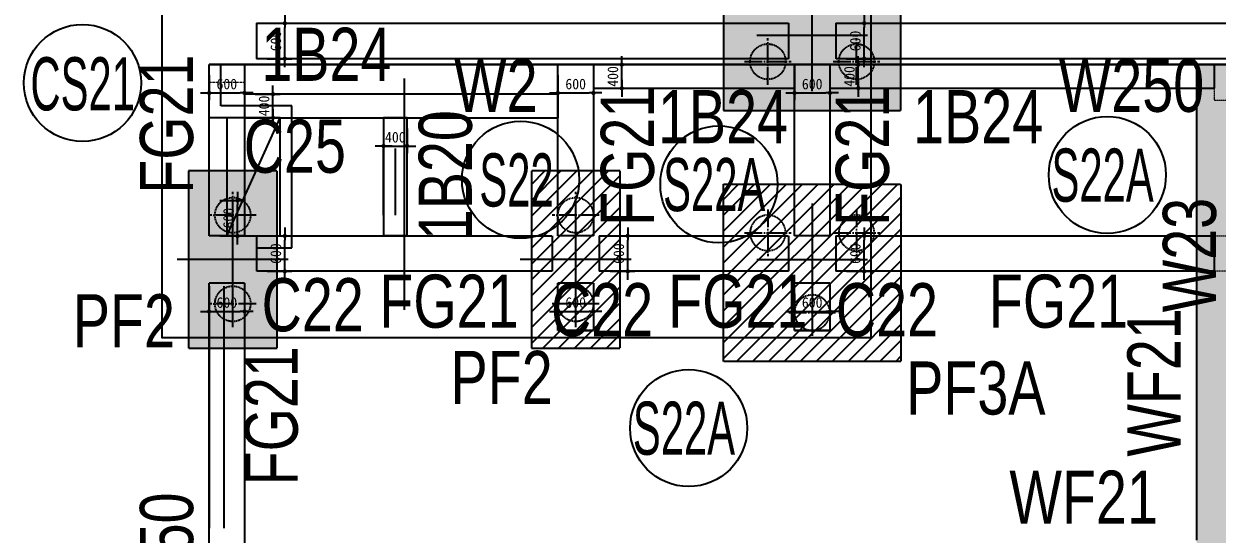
# Model space of a CAD drawing. Header units: millimetres. Extents: x -63681 to 183738, y 27655 to 152096.
# Drawn here: x 89021 to 109202, y 99155 to 107795 of the extents above; entities that cross this region are included whole.
import ezdxf
from ezdxf.enums import TextEntityAlignment as Align

# ---------------------------------------------------------------- set-up
doc = ezdxf.new("R2010")
doc.units = ezdxf.units.MM
doc.linetypes.add('ACAD_ISO04W100', pattern=[30, 24, -3, 0, -3])
doc.linetypes.add('HID', pattern=[2.3, 1.5, -0.8])
doc.layers.get('Defpoints').update_dxf_attribs({"color": 159})
for name, color, linetype in [('^DECK', 130, 'Continuous'), ('A-CEN', 1, 'Continuous'), ('A-OPEN', 1, 'Continuous'), ('BEAM-TEXT', 4, 'Continuous'), ('COLUMN-TEXT', 2, 'Continuous'), ('GIRDER-TEXT', 7, 'Continuous'), ('PILE', 4, 'HID'), ('S-FOOTING', 4, 'HID'), ('TXT-FOOTING', 4, 'HID'), ('TXT-SLAB', 6, 'Continuous'), ('WALL-TEXT', 6, 'Continuous'), ('기초패턴', 1, 'Continuous'), ('보(beam)', 4, 'HID'), ('보(girder)', 7, 'HID'), ('슬래브라인', 7, 'Continuous')]:
    doc.layers.add(name, color=color, linetype=linetype)
doc.layers.add('A-CON', color=2, linetype='Continuous', lineweight=9)
doc.layers.add('NOPLOT', color=191, linetype='Continuous', plot=False)
doc.styles.add('Gdim', font='DotumChe.ttf')
doc.styles.add('Gtx', font='Dotum.ttf')
doc.dimstyles.new('Gdim200', dxfattribs={"dimscale": 200, "dimtxt": 3, "dimasz": 1.2, "dimexe": 2, "dimexo": 3, "dimgap": 1, "dimtad": 1, "dimdsep": 46, "dimlunit": 6, "dimtxsty": 'Gdim', "dimblk1": '_CIDOT', "dimblk2": '_CIDOT', "dimsah": 1, "dimcen": 2.5, "dimdle": 2, "dimclrd": 1, "dimclre": 1, "dimclrt": 3, "dimazin": 2, "dimtfac": 1, "dimtix": 1, "dimtmove": 2, "dimatfit": 3, "dimldrblk": '_CIDOT', "dimfxl": 2, "dimtolj": 1, "dimtzin": 0, "dimarcsym": 0})

# ---------------------------------------------------------------- blocks, each defined once
blk = doc.blocks.new('_CIDOT')
at = {"color": 0, "linetype": 'ByBlock'}
blk.add_line((2, 0), (-1, 0), dxfattribs=at)
at = {"color": 0, "linetype": 'ByBlock', "const_width": 0.5}
blk.add_lwpolyline([(-0.25, 0, 1), (0.25, 0, 1)], format="xyb", close=True, dxfattribs=at)
blk = doc.blocks.new('*D210')
at = {"layer": 'Defpoints', "color": 155, "lineweight": -2, "transparency": 16777216}
for p, q in [((-1725, 700), (-1305, 700)), ((-1425, 172), (-1425, 628)), ((-1725, 100), (-1305, 100))]:
    blk.add_line(p, q, dxfattribs=at)
at = {"layer": 'Defpoints', "color": 0, "transparency": 16777216}
for p in [(-1905, 700), (-1425, 700), (-1905, 100)]:
    blk.add_point(p, dxfattribs=at)
at = {"layer": 'Defpoints', "color": 155, "lineweight": -2, "transparency": 16777216, "xscale": 71.99999999999994, "yscale": 71.99999999999994, "zscale": 71.99999999999994}
for p, rotation in [((-1425, 700), 90), ((-1425, 100), 270)]:
    blk.add_blockref('_CIDOT', p, dxfattribs=dict(at, rotation=rotation))
at = {"layer": 'Defpoints', "color": 3, "transparency": 16777216, "insert": (-1576, 400), "char_height": 180, "attachment_point": 5, "rotation": 90, "style": 'Gdim'}
blk.add_mtext('\\A1;{\\C155;600}', dxfattribs=at)
blk = doc.blocks.new('*D322')
at = {"layer": 'Defpoints', "color": 155, "lineweight": -2, "transparency": 16777216}
for p, q in [((-1725, 700), (-1305, 700)), ((-1425, 172), (-1425, 628)), ((-1725, 100), (-1305, 100))]:
    blk.add_line(p, q, dxfattribs=at)
at = {"layer": 'Defpoints', "color": 0, "transparency": 16777216}
for p in [(-1905, 700), (-1425, 700), (-1905, 100)]:
    blk.add_point(p, dxfattribs=at)
at = {"layer": 'Defpoints', "color": 155, "lineweight": -2, "transparency": 16777216, "xscale": 71.99999999999994, "yscale": 71.99999999999994, "zscale": 71.99999999999994}
for p, rotation in [((-1425, 700), 90), ((-1425, 100), 270)]:
    blk.add_blockref('_CIDOT', p, dxfattribs=dict(at, rotation=rotation))
at = {"layer": 'Defpoints', "color": 3, "transparency": 16777216, "insert": (-1576, 400), "char_height": 180, "attachment_point": 5, "rotation": 90, "style": 'Gdim'}
blk.add_mtext('\\A1;{\\C155;600}', dxfattribs=at)
blk = doc.blocks.new('*D332')
at = {"layer": 'Defpoints', "color": 155, "lineweight": -2, "transparency": 16777216}
for p, q in [((-1725, 700), (-1305, 700)), ((-1425, 172), (-1425, 628)), ((-1725, 100), (-1305, 100))]:
    blk.add_line(p, q, dxfattribs=at)
at = {"layer": 'Defpoints', "color": 0, "transparency": 16777216}
for p in [(-1905, 700), (-1425, 700), (-1905, 100)]:
    blk.add_point(p, dxfattribs=at)
at = {"layer": 'Defpoints', "color": 155, "lineweight": -2, "transparency": 16777216, "xscale": 71.99999999999994, "yscale": 71.99999999999994, "zscale": 71.99999999999994}
for p, rotation in [((-1425, 700), 90), ((-1425, 100), 270)]:
    blk.add_blockref('_CIDOT', p, dxfattribs=dict(at, rotation=rotation))
at = {"layer": 'Defpoints', "color": 3, "transparency": 16777216, "insert": (-1576, 400), "char_height": 180, "attachment_point": 5, "rotation": 90, "style": 'Gdim'}
blk.add_mtext('\\A1;{\\C155;600}', dxfattribs=at)
blk = doc.blocks.new('파일')
at = {"color": 1, "linetype": 'ACAD_ISO04W100'}
for p, q in [((16279.4, 3764.4), (16279.4, 3827.6)), ((16247.7, 3796), (16311, 3796))]:
    blk.add_line(p, q, dxfattribs=at)
at = {"layer": 'PILE'}
blk.add_circle((16279.4, 3796), 24, dxfattribs=at)
blk = doc.blocks.new('D600(2.5)PF2')
blk.add_lwpolyline([(43440, -265053), (40440, -265053), (40440, -266553), (43440, -266553)], close=True)
at = {"layer": 'NOPLOT'}
for p, q in [((41940, -266740), (41940, -264865)), ((41003, -265803), (42878, -265803))]:
    blk.add_line(p, q, dxfattribs=at)
at = {"xscale": 12.50000000000909, "yscale": 12.50000000000909, "zscale": 12.50000000000909}
for p in [(-162302, -313253), (-160802, -313253)]:
    blk.add_blockref('파일', p, dxfattribs=at)
blk = doc.blocks.new('D600(2.5)PF3')
blk.add_lwpolyline([(49397, -264096), (49397, -267096), (52397, -267096), (52397, -264096), (49397, -264096)])
at = {"layer": 'NOPLOT'}
for p, q in [((50897, -266770), (50897, -264865)), ((49960, -265821), (51835, -265821))]:
    blk.add_line(p, q, dxfattribs=at)
at = {"xscale": 12.50000000000909, "yscale": 12.50000000000909, "zscale": 12.50000000000909}
for p in [(-152595, -312371), (-153345, -313721), (-151845, -313721)]:
    blk.add_blockref('파일', p, dxfattribs=at)
blk = doc.blocks.new('D600(2.5)PF3A')
blk.add_lwpolyline([(49397, -264096), (49397, -267096), (52397, -267096), (52397, -264096), (49397, -264096)])
at = {"layer": 'NOPLOT'}
for p, q in [((50897, -266770), (50897, -264865)), ((49960, -265821), (51835, -265821))]:
    blk.add_line(p, q, dxfattribs=at)
at = {"xscale": 12.50000000000909, "yscale": 12.50000000000909, "zscale": 12.50000000000909}
for p in [(-152595, -312371), (-153345, -313721), (-151845, -313721)]:
    blk.add_blockref('파일', p, dxfattribs=at)
blk = doc.blocks.new('*D282')
at = {"layer": 'Defpoints', "color": 155, "lineweight": -2, "transparency": 16777216}
for p, q in [((92334, 104805), (92754, 104805)), ((92634, 104277), (92634, 104733)), ((92334, 104205), (92754, 104205))]:
    blk.add_line(p, q, dxfattribs=at)
at = {"layer": 'Defpoints', "color": 0, "transparency": 16777216}
for p in [(92154, 104805), (92634, 104805), (92154, 104205)]:
    blk.add_point(p, dxfattribs=at)
at = {"layer": 'Defpoints', "color": 155, "lineweight": -2, "transparency": 16777216, "xscale": 71.99999999999994, "yscale": 71.99999999999994, "zscale": 71.99999999999994}
for p, rotation in [((92634, 104805), 89.99999999999999), ((92634, 104205), 270)]:
    blk.add_blockref('_CIDOT', p, dxfattribs=dict(at, rotation=rotation))
at = {"layer": 'Defpoints', "color": 3, "transparency": 16777216, "insert": (92483, 104505), "char_height": 180, "attachment_point": 5, "rotation": 90, "style": 'Gdim'}
blk.add_mtext('\\A1;{\\C155;600}', dxfattribs=at)
blk = doc.blocks.new('*D266')
at = {"layer": 'Defpoints', "color": 155, "lineweight": -2, "transparency": 16777216}
for p, q in [((-1625, 700), (-1205, 700)), ((-1325, 172), (-1325, 628)), ((-1625, 100), (-1205, 100))]:
    blk.add_line(p, q, dxfattribs=at)
at = {"layer": 'Defpoints', "color": 0, "transparency": 16777216}
for p in [(-1805, 700), (-1325, 700), (-1805, 100)]:
    blk.add_point(p, dxfattribs=at)
at = {"layer": 'Defpoints', "color": 155, "lineweight": -2, "transparency": 16777216, "xscale": 71.99999999999994, "yscale": 71.99999999999994, "zscale": 71.99999999999994}
for p, rotation in [((-1325, 700), 90), ((-1325, 100), 270)]:
    blk.add_blockref('_CIDOT', p, dxfattribs=dict(at, rotation=rotation))
at = {"layer": 'Defpoints', "color": 3, "transparency": 16777216, "insert": (-1476, 400), "char_height": 180, "attachment_point": 5, "rotation": 90, "style": 'Gdim'}
blk.add_mtext('\\A1;{\\C155;600}', dxfattribs=at)
blk = doc.blocks.new('*D262')
at = {"layer": 'Defpoints', "color": 155, "lineweight": -2, "transparency": 16777216}
for p, q in [((-2125, 700), (-1705, 700)), ((-1825, 172), (-1825, 628)), ((-2125, 100), (-1705, 100))]:
    blk.add_line(p, q, dxfattribs=at)
at = {"layer": 'Defpoints', "color": 0, "transparency": 16777216}
for p in [(-2305, 700), (-1825, 700), (-2305, 100)]:
    blk.add_point(p, dxfattribs=at)
at = {"layer": 'Defpoints', "color": 155, "lineweight": -2, "transparency": 16777216, "xscale": 71.99999999999994, "yscale": 71.99999999999994, "zscale": 71.99999999999994}
for p, rotation in [((-1825, 700), 90), ((-1825, 100), 270)]:
    blk.add_blockref('_CIDOT', p, dxfattribs=dict(at, rotation=rotation))
at = {"layer": 'Defpoints', "color": 3, "transparency": 16777216, "insert": (-1976, 400), "char_height": 180, "attachment_point": 5, "rotation": 90, "style": 'Gdim'}
blk.add_mtext('\\A1;{\\C155;600}', dxfattribs=at)
blk = doc.blocks.new('*D222')
at = {"layer": 'Defpoints', "color": 155, "lineweight": -2, "transparency": 16777216}
for p, q in [((-2125, 700), (-1705, 700)), ((-1825, 172), (-1825, 628)), ((-2125, 100), (-1705, 100))]:
    blk.add_line(p, q, dxfattribs=at)
at = {"layer": 'Defpoints', "color": 0, "transparency": 16777216}
for p in [(-2305, 700), (-1825, 700), (-2305, 100)]:
    blk.add_point(p, dxfattribs=at)
at = {"layer": 'Defpoints', "color": 155, "lineweight": -2, "transparency": 16777216, "xscale": 71.99999999999994, "yscale": 71.99999999999994, "zscale": 71.99999999999994}
for p, rotation in [((-1825, 700), 90), ((-1825, 100), 270)]:
    blk.add_blockref('_CIDOT', p, dxfattribs=dict(at, rotation=rotation))
at = {"layer": 'Defpoints', "color": 3, "transparency": 16777216, "insert": (-1976, 400), "char_height": 180, "attachment_point": 5, "rotation": 90, "style": 'Gdim'}
blk.add_mtext('\\A1;{\\C155;600}', dxfattribs=at)
blk = doc.blocks.new('*D228')
at = {"layer": 'Defpoints', "color": 155, "lineweight": -2, "transparency": 16777216}
for p, q in [((-2125, 700), (-1705, 700)), ((-1825, 172), (-1825, 628)), ((-2125, 100), (-1705, 100))]:
    blk.add_line(p, q, dxfattribs=at)
at = {"layer": 'Defpoints', "color": 0, "transparency": 16777216}
for p in [(-2305, 700), (-1825, 700), (-2305, 100)]:
    blk.add_point(p, dxfattribs=at)
at = {"layer": 'Defpoints', "color": 155, "lineweight": -2, "transparency": 16777216, "xscale": 71.99999999999994, "yscale": 71.99999999999994, "zscale": 71.99999999999994}
for p, rotation in [((-1825, 700), 90), ((-1825, 100), 270)]:
    blk.add_blockref('_CIDOT', p, dxfattribs=dict(at, rotation=rotation))
at = {"layer": 'Defpoints', "color": 3, "transparency": 16777216, "insert": (-1976, 400), "char_height": 180, "attachment_point": 5, "rotation": 90, "style": 'Gdim'}
blk.add_mtext('\\A1;{\\C155;600}', dxfattribs=at)
blk = doc.blocks.new('*D254')
at = {"layer": 'Defpoints', "color": 155, "lineweight": -2, "transparency": 16777216}
for p, q in [((-2125, 700), (-1705, 700)), ((-1825, 172), (-1825, 628)), ((-2125, 100), (-1705, 100))]:
    blk.add_line(p, q, dxfattribs=at)
at = {"layer": 'Defpoints', "color": 0, "transparency": 16777216}
for p in [(-2305, 700), (-1825, 700), (-2305, 100)]:
    blk.add_point(p, dxfattribs=at)
at = {"layer": 'Defpoints', "color": 155, "lineweight": -2, "transparency": 16777216, "xscale": 71.99999999999994, "yscale": 71.99999999999994, "zscale": 71.99999999999994}
for p, rotation in [((-1825, 700), 90), ((-1825, 100), 270)]:
    blk.add_blockref('_CIDOT', p, dxfattribs=dict(at, rotation=rotation))
at = {"layer": 'Defpoints', "color": 3, "transparency": 16777216, "insert": (-1976, 400), "char_height": 180, "attachment_point": 5, "rotation": 90, "style": 'Gdim'}
blk.add_mtext('\\A1;{\\C155;600}', dxfattribs=at)
blk = doc.blocks.new('*D256')
at = {"layer": 'Defpoints', "color": 155, "lineweight": -2, "transparency": 16777216}
for p, q in [((-588, 572), (-588, 644)), ((-888, 500), (-468, 500)), ((-588, 100), (-588, 500)), ((-888, 100), (-468, 100)), ((-588, 28), (-588, -44))]:
    blk.add_line(p, q, dxfattribs=at)
at = {"layer": 'Defpoints', "color": 0, "transparency": 16777216}
for p in [(-1068, 500), (-588, 500), (-1068, 100)]:
    blk.add_point(p, dxfattribs=at)
at = {"layer": 'Defpoints', "color": 155, "lineweight": -2, "transparency": 16777216, "xscale": 71.99999999999994, "yscale": 71.99999999999994, "zscale": 71.99999999999994}
for p, rotation in [((-588, 500), 270), ((-588, 100), 90)]:
    blk.add_blockref('_CIDOT', p, dxfattribs=dict(at, rotation=rotation))
at = {"layer": 'Defpoints', "color": 3, "transparency": 16777216, "insert": (-738, 300), "char_height": 180, "attachment_point": 5, "rotation": 90, "style": 'Gdim'}
blk.add_mtext('\\A1;{\\C155;400}', dxfattribs=at)
blk = doc.blocks.new('*D258')
at = {"layer": 'Defpoints', "color": 155, "lineweight": -2, "transparency": 16777216}
for p, q in [((-588, 572), (-588, 644)), ((-888, 500), (-468, 500)), ((-588, 100), (-588, 500)), ((-888, 100), (-468, 100)), ((-588, 28), (-588, -44))]:
    blk.add_line(p, q, dxfattribs=at)
at = {"layer": 'Defpoints', "color": 0, "transparency": 16777216}
for p in [(-1068, 500), (-588, 500), (-1068, 100)]:
    blk.add_point(p, dxfattribs=at)
at = {"layer": 'Defpoints', "color": 155, "lineweight": -2, "transparency": 16777216, "xscale": 71.99999999999994, "yscale": 71.99999999999994, "zscale": 71.99999999999994}
for p, rotation in [((-588, 500), 270), ((-588, 100), 90)]:
    blk.add_blockref('_CIDOT', p, dxfattribs=dict(at, rotation=rotation))
at = {"layer": 'Defpoints', "color": 3, "transparency": 16777216, "insert": (-738, 300), "char_height": 180, "attachment_point": 5, "rotation": 90, "style": 'Gdim'}
blk.add_mtext('\\A1;{\\C155;400}', dxfattribs=at)
blk = doc.blocks.new('*D250')
at = {"layer": 'Defpoints', "color": 155, "lineweight": -2, "transparency": 16777216}
for p, q in [((-588, 572), (-588, 644)), ((-888, 500), (-468, 500)), ((-588, 100), (-588, 500)), ((-888, 100), (-468, 100)), ((-588, 28), (-588, -44))]:
    blk.add_line(p, q, dxfattribs=at)
at = {"layer": 'Defpoints', "color": 0, "transparency": 16777216}
for p in [(-1068, 500), (-588, 500), (-1068, 100)]:
    blk.add_point(p, dxfattribs=at)
at = {"layer": 'Defpoints', "color": 155, "lineweight": -2, "transparency": 16777216, "xscale": 71.99999999999994, "yscale": 71.99999999999994, "zscale": 71.99999999999994}
for p, rotation in [((-588, 500), 270), ((-588, 100), 90)]:
    blk.add_blockref('_CIDOT', p, dxfattribs=dict(at, rotation=rotation))
at = {"layer": 'Defpoints', "color": 3, "transparency": 16777216, "insert": (-738, 300), "char_height": 180, "attachment_point": 5, "rotation": 90, "style": 'Gdim'}
blk.add_mtext('\\A1;{\\C155;400}', dxfattribs=at)
blk = doc.blocks.new('*D252')
at = {"layer": 'Defpoints', "color": 155, "lineweight": -2, "transparency": 16777216}
for p, q in [((-588, 572), (-588, 644)), ((-888, 500), (-468, 500)), ((-588, 100), (-588, 500)), ((-888, 100), (-468, 100)), ((-588, 28), (-588, -44))]:
    blk.add_line(p, q, dxfattribs=at)
at = {"layer": 'Defpoints', "color": 0, "transparency": 16777216}
for p in [(-1068, 500), (-588, 500), (-1068, 100)]:
    blk.add_point(p, dxfattribs=at)
at = {"layer": 'Defpoints', "color": 155, "lineweight": -2, "transparency": 16777216, "xscale": 71.99999999999994, "yscale": 71.99999999999994, "zscale": 71.99999999999994}
for p, rotation in [((-588, 500), 270), ((-588, 100), 90)]:
    blk.add_blockref('_CIDOT', p, dxfattribs=dict(at, rotation=rotation))
at = {"layer": 'Defpoints', "color": 3, "transparency": 16777216, "insert": (-738, 300), "char_height": 180, "attachment_point": 5, "rotation": 90, "style": 'Gdim'}
blk.add_mtext('\\A1;{\\C155;400}', dxfattribs=at)
blk = doc.blocks.new('*D220')
at = {"layer": 'Defpoints', "color": 155, "lineweight": -2, "transparency": 16777216}
for p, q in [((-2125, 700), (-1705, 700)), ((-1825, 172), (-1825, 628)), ((-2125, 100), (-1705, 100))]:
    blk.add_line(p, q, dxfattribs=at)
at = {"layer": 'Defpoints', "color": 0, "transparency": 16777216}
for p in [(-2305, 700), (-1825, 700), (-2305, 100)]:
    blk.add_point(p, dxfattribs=at)
at = {"layer": 'Defpoints', "color": 155, "lineweight": -2, "transparency": 16777216, "xscale": 71.99999999999994, "yscale": 71.99999999999994, "zscale": 71.99999999999994}
for p, rotation in [((-1825, 700), 90), ((-1825, 100), 270)]:
    blk.add_blockref('_CIDOT', p, dxfattribs=dict(at, rotation=rotation))
at = {"layer": 'Defpoints', "color": 3, "transparency": 16777216, "insert": (-1976, 400), "char_height": 180, "attachment_point": 5, "rotation": 90, "style": 'Gdim'}
blk.add_mtext('\\A1;{\\C155;600}', dxfattribs=at)
blk = doc.blocks.new('A$Cecc8fa15')
at = {"layer": '기초패턴'}
h = blk.add_hatch(dxfattribs=at)
h.set_pattern_fill('STARS', color=256, scale=60, angle=90)
h.set_pattern_definition([(90, (-385073.9, -148605.02), (-329.95568, 2e-14), [190.5, -190.5]), (150, (-385073.9, -148605.02), (-164.97784, -285.75), [190.5, -190.5]), (210, (-385238.87, -148509.77), (164.97784, -285.75), [190.5, -190.5])])
h.paths.add_polyline_path([(40100, -70250), (44300, -70250), (44300, -74750), (40100, -74750)])
h.paths.add_polyline_path([(41450, -66300), (42950, -66300), (42950, -69300), (41450, -69300)])
h.paths.add_polyline_path([(50900, -70250), (55100, -70250), (55100, -74750), (50900, -74750)])
h.paths.add_polyline_path([(61700, -70250), (65900, -70250), (65900, -74750), (61700, -74750)])
h.paths.add_polyline_path([(72500, -74750), (76700, -74750), (76700, -70250), (72500, -70250)])
h.paths.add_polyline_path([(82300, -70250), (86500, -70250), (86500, -74750), (82300, -74750)])
h.paths.add_polyline_path([(41450, -46300), (42950, -46300), (42950, -43300), (41450, -43300)])
h.paths.add_polyline_path([(40450, -18900), (43450, -18900), (43450, -12450), (40450, -12450)])
h.paths.add_polyline_path([(50500, 1275), (53500, 1275), (53500, -1725), (50500, -1725)])
h.paths.add_polyline_path([(61300, 1275), (64300, 1275), (64300, -1725), (61300, -1725)])
h.paths.add_polyline_path([(72100, 1275), (75100, 1275), (75100, -1725), (72100, -1725)])
h.paths.add_polyline_path([(124800, -54665), (126300, -54665), (126300, -53165), (124800, -53165)])
h.paths.add_polyline_path([(124800, -45115), (126300, -45115), (126300, -46615), (124800, -46615)])
h = blk.add_hatch(dxfattribs=at)
h.set_pattern_fill('ANSI31', color=256, scale=60)
h.set_pattern_definition([(45, (-385073.9, -148605.02), (-134.70384, 134.70384), [])])
h.paths.add_polyline_path([(41800, -7700), (49000, -7700), (49000, -12450), (41800, -12450)])
h.paths.add_polyline_path([(41800, -27400), (41800, -27100), (42700, -27100), (42711, -24805), (41800, -24800), (41800, -18900), (49750, -18900), (49750, -27400)])
h.paths.add_polyline_path([(49900, -22750), (54100, -22750), (54100, -18250), (49900, -18250)])
h.paths.add_polyline_path([(50500, -11000), (53500, -11000), (53500, -8000), (50500, -8000)])
h.paths.add_polyline_path([(50500, -6750), (53500, -6750), (53500, -2250), (50500, -2250)])
h.paths.add_polyline_path([(61300, -6750), (64300, -6750), (64300, -2250), (61300, -2250)])
h.paths.add_polyline_path([(61300, -11000), (64300, -11000), (64300, -8000), (61300, -8000)])
h.paths.add_polyline_path([(60550, -23500), (65050, -23500), (65050, -17500), (60550, -17500)])
h.paths.add_polyline_path([(56650, -15000), (58150, -15000), (58150, -13500), (56650, -13500)])
h.paths.add_polyline_path([(67450, -15000), (68950, -15000), (68950, -13500), (67450, -13500)])
h.paths.add_polyline_path([(72100, -11000), (75100, -11000), (75100, -8000), (72100, -8000)])
h.paths.add_polyline_path([(72100, -6750), (75100, -6750), (75100, -2250), (72100, -2250)])
h.paths.add_polyline_path([(78250, -6500), (79750, -6500), (79750, -8000), (78250, -8000)])
h.paths.add_polyline_path([(78250, -15000), (79750, -15000), (79750, -13500), (78250, -13500)])
h.paths.add_polyline_path([(71350, -23500), (75850, -23500), (75850, -17500), (71350, -17500)])
h.paths.add_polyline_path([(67450, -27500), (68950, -27500), (68950, -26000), (67450, -26000)])
h.paths.add_polyline_path([(61300, -33000), (64300, -33000), (64300, -30000), (61300, -30000)])
h.paths.add_polyline_path([(61300, -34250), (64300, -34250), (64300, -38750), (61300, -38750)])
h.paths.add_polyline_path([(50500, -43525), (53500, -43525), (53500, -46525), (50500, -46525)])
h.paths.add_polyline_path([(47250, -46300), (48750, -46300), (48750, -43300), (47250, -43300)])
h.paths.add_polyline_path([(72100, -38750), (75100, -38750), (75100, -34250), (72100, -34250)])
h.paths.add_polyline_path([(72100, -33000), (75100, -33000), (75100, -30000), (72100, -30000)])
h.paths.add_polyline_path([(78250, -27500), (79750, -27500), (79750, -26000), (78250, -26000)])
h.paths.add_polyline_path([(82900, -30000), (85900, -30000), (85900, -33000), (82900, -33000)])
h.paths.add_polyline_path([(89050, -27500), (90550, -27500), (90550, -26000), (89050, -26000)])
h.paths.add_polyline_path([(93700, -33000), (96700, -33000), (96700, -30000), (93700, -30000)])
h.paths.add_polyline_path([(99850, -27500), (101350, -27500), (101350, -26000), (99850, -26000)])
h.paths.add_polyline_path([(104500, -33000), (107500, -33000), (107500, -30000), (104500, -30000)])
h.paths.add_polyline_path([(119800, -36400), (127000, -36400), (127000, -29700), (119800, -29700)])
h.paths.add_polyline_path([(114100, -46300), (115600, -46300), (115600, -43300), (114100, -43300)])
h.paths.add_polyline_path([(119175, -46300), (122175, -46300), (122175, -43300), (119175, -43300)])
h.paths.add_polyline_path([(102050, -55700), (103550, -55700), (103550, -52700), (102050, -52700)])
h.paths.add_polyline_path([(107525, -55700), (110525, -55700), (110525, -52700), (107525, -52700)])
h.paths.add_polyline_path([(114100, -51350), (115600, -51350), (115600, -49850), (114100, -49850)])
h.paths.add_polyline_path([(119175, -55700), (122175, -55700), (122175, -52700), (119175, -52700)])
h.paths.add_polyline_path([(114100, -58350), (115600, -58350), (115600, -56850), (114100, -56850)])
h.paths.add_polyline_path([(107525, -62500), (110525, -62500), (110525, -59500), (107525, -59500)])
h.paths.add_polyline_path([(102050, -62500), (103550, -62500), (103550, -59500), (102050, -59500)])
h.paths.add_polyline_path([(119175, -60400), (122175, -60400), (122175, -57400), (119175, -57400)])
h.paths.add_polyline_path([(119175, -62500), (122175, -62500), (122175, -61000), (119175, -61000)])
h.paths.add_polyline_path([(114100, -65500), (115600, -65500), (115600, -64000), (114100, -64000)])
h.paths.add_polyline_path([(107525, -70000), (110525, -70000), (110525, -67000), (107525, -67000)])
h.paths.add_polyline_path([(102050, -70000), (103550, -70000), (103550, -67000), (102050, -67000)])
h.paths.add_polyline_path([(119175, -70000), (122175, -70000), (122175, -67000), (119175, -67000)])
h.paths.add_polyline_path([(51250, -66300), (52750, -66300), (52750, -69300), (51250, -69300)])
h = blk.add_hatch(dxfattribs=at)
h.set_pattern_fill('AR-B88', color=256, scale=3, angle=90)
h.set_pattern_definition([(90, (-385073.9, -148605), (-609.6, 4e-14), []), (180, (-385073.9, -148605.02), (-609.6, -304.8), [609.6, -609.6])])
h.paths.add_polyline_path([(50500, -39275), (53500, -39275), (53500, -42275), (50500, -42275)])
h.paths.add_polyline_path([(61300, -43525), (64300, -43525), (64300, -46525), (61300, -46525)], flags=17)
h.paths.add_polyline_path([(72100, -43525), (75100, -43525), (75100, -46525), (72100, -46525)], flags=17)
h.paths.add_polyline_path([(82900, -43525), (85900, -43525), (85900, -46525), (82900, -46525)], flags=17)
h.paths.add_polyline_path([(93400, -43800), (103300, -43800), (103300, -48700), (93400, -48700)])
h.paths.add_polyline_path([(93700, -70000), (96700, -70000), (96700, -67000), (93700, -67000)])
h.paths.add_polyline_path([(82900, -66650), (85900, -66650), (85900, -69650), (82900, -69650)])
h.paths.add_polyline_path([(72100, -69300), (75100, -69300), (75100, -66300), (72100, -66300)], flags=17)
h.paths.add_polyline_path([(61300, -66300), (64300, -66300), (64300, -69300), (61300, -69300)], flags=17)
h.paths.add_polyline_path([(97900, -68600), (96700, -68600), (96700, -69500), (100000, -69500), (100000, -49550), (60000, -49550), (60000, -41500), (58500, -41500), (58500, -68300), (61300, -68300), (61300, -67400), (60100, -67400), (60100, -64900), (61300, -64900), (61300, -66300), (64300, -66300), (64300, -68300), (72100, -68300), (72100, -66300), (75100, -66300), (75100, -68300), (82900, -68300), (82900, -66650), (85900, -66650), (85900, -69500), (93700, -69500), (93700, -67000), (96700, -67000), (96700, -66100), (97900, -66100)])
blk = doc.blocks.new('*U211')
at = {"layer": 'Defpoints'}
for p, q in [((-1905.451, 700), (-1905.451, 100)), ((8094.549, 700), (8094.549, 100))]:
    blk.add_line(p, q, dxfattribs=at)
at = {"layer": '보(girder)'}
for p, q in [((-1905.451, 700), (8094.549, 700)), ((8094.549, 100), (-1905.451, 100))]:
    blk.add_line(p, q, dxfattribs=at)
at = {"layer": 'Defpoints'}
dim = blk.add_linear_dim(base=(-1425.451, 700), p1=(-1905.451, 100), p2=(-1905.451, 700), angle=90, text='{\\C155;<>}', dimstyle='Gdim200', override={"dimscale": 60, "dimzin": 8, "dimclrd": 155, "dimclre": 155}, dxfattribs=at)
dim.commit()
dim.dimension.update_dxf_attribs({"geometry": '*D210', "text_midpoint": (-1575.571, 400)})
blk = doc.blocks.new('*U323')
at = {"layer": 'Defpoints'}
for p, q in [((-1905.451, 700), (-1905.451, 100)), ((7094.549, 700), (7094.549, 100))]:
    blk.add_line(p, q, dxfattribs=at)
at = {"layer": '보(girder)'}
for p, q in [((-1905.451, 700), (7094.549, 700)), ((7094.549, 100), (-1905.451, 100))]:
    blk.add_line(p, q, dxfattribs=at)
at = {"layer": 'Defpoints'}
dim = blk.add_linear_dim(base=(-1425.451, 700), p1=(-1905.451, 100), p2=(-1905.451, 700), angle=90, text='{\\C155;<>}', dimstyle='Gdim200', override={"dimscale": 60, "dimzin": 8, "dimclrd": 155, "dimclre": 155}, dxfattribs=at)
dim.commit()
dim.dimension.update_dxf_attribs({"geometry": '*D322', "text_midpoint": (-1575.571, 400)})
blk = doc.blocks.new('*U333')
at = {"layer": 'Defpoints'}
for p, q in [((-1905.451, 700), (-1905.451, 100)), ((3349.549, 700), (3349.549, 100))]:
    blk.add_line(p, q, dxfattribs=at)
at = {"layer": '보(girder)'}
for p, q in [((-1905.451, 700), (3349.549, 700)), ((3349.549, 100), (-1905.451, 100))]:
    blk.add_line(p, q, dxfattribs=at)
at = {"layer": 'Defpoints'}
dim = blk.add_linear_dim(base=(-1425.451, 700), p1=(-1905.451, 100), p2=(-1905.451, 700), angle=90, text='{\\C155;<>}', dimstyle='Gdim200', override={"dimscale": 60, "dimzin": 8, "dimclrd": 155, "dimclre": 155}, dxfattribs=at)
dim.commit()
dim.dimension.update_dxf_attribs({"geometry": '*D332', "text_midpoint": (-1575.571, 400)})
blk = doc.blocks.new('*U267')
at = {"layer": 'Defpoints'}
for p, q in [((-1805.451, 700), (-1805.451, 100)), ((1094.549, 700), (1094.549, 100))]:
    blk.add_line(p, q, dxfattribs=at)
at = {"layer": '보(girder)'}
for p, q in [((-1805.451, 700), (1094.549, 700)), ((1094.549, 100), (-1805.451, 100))]:
    blk.add_line(p, q, dxfattribs=at)
at = {"layer": 'Defpoints'}
dim = blk.add_linear_dim(base=(-1325.451, 700), p1=(-1805.451, 100), p2=(-1805.451, 700), angle=90, text='{\\C155;<>}', dimstyle='Gdim200', override={"dimscale": 60, "dimzin": 8, "dimclrd": 155, "dimclre": 155}, dxfattribs=at)
dim.commit()
dim.dimension.update_dxf_attribs({"geometry": '*D266', "text_midpoint": (-1475.571, 400)})
blk = doc.blocks.new('*U263')
at = {"layer": 'Defpoints'}
for p, q in [((-2305.451, 700), (-2305.451, 100)), ((2694.549, 700), (2694.549, 100))]:
    blk.add_line(p, q, dxfattribs=at)
at = {"layer": '보(girder)'}
for p, q in [((-2305.451, 700), (2694.549, 700)), ((2694.549, 100), (-2305.451, 100))]:
    blk.add_line(p, q, dxfattribs=at)
at = {"layer": 'Defpoints'}
dim = blk.add_linear_dim(base=(-1825.451, 700), p1=(-2305.451, 100), p2=(-2305.451, 700), angle=90, text='{\\C155;<>}', dimstyle='Gdim200', override={"dimscale": 60, "dimzin": 8, "dimclrd": 155, "dimclre": 155}, dxfattribs=at)
dim.commit()
dim.dimension.update_dxf_attribs({"geometry": '*D262', "text_midpoint": (-1975.571, 400)})
blk = doc.blocks.new('*U223')
at = {"layer": 'Defpoints'}
for p, q in [((-2305.451, 700), (-2305.451, 100)), ((594.549, 700), (594.549, 100))]:
    blk.add_line(p, q, dxfattribs=at)
at = {"layer": '보(girder)'}
for p, q in [((-2305.451, 700), (594.549, 700)), ((594.549, 100), (-2305.451, 100))]:
    blk.add_line(p, q, dxfattribs=at)
at = {"layer": 'Defpoints'}
dim = blk.add_linear_dim(base=(-1825.451, 700), p1=(-2305.451, 100), p2=(-2305.451, 700), angle=90, text='{\\C155;<>}', dimstyle='Gdim200', override={"dimscale": 60, "dimzin": 8, "dimclrd": 155, "dimclre": 155}, dxfattribs=at)
dim.commit()
dim.dimension.update_dxf_attribs({"geometry": '*D222', "text_midpoint": (-1975.571, 400)})
blk = doc.blocks.new('*U229')
at = {"layer": 'Defpoints'}
for p, q in [((-2305.451, 700), (-2305.451, 100)), ((894.549, 700), (894.549, 100))]:
    blk.add_line(p, q, dxfattribs=at)
at = {"layer": '보(girder)'}
for p, q in [((-2305.451, 700), (894.549, 700)), ((894.549, 100), (-2305.451, 100))]:
    blk.add_line(p, q, dxfattribs=at)
at = {"layer": 'Defpoints'}
dim = blk.add_linear_dim(base=(-1825.451, 700), p1=(-2305.451, 100), p2=(-2305.451, 700), angle=90, text='{\\C155;<>}', dimstyle='Gdim200', override={"dimscale": 60, "dimzin": 8, "dimclrd": 155, "dimclre": 155}, dxfattribs=at)
dim.commit()
dim.dimension.update_dxf_attribs({"geometry": '*D228', "text_midpoint": (-1975.571, 400)})
blk = doc.blocks.new('*U255')
at = {"layer": 'Defpoints'}
for p, q in [((-2305.451, 700), (-2305.451, 100)), ((4094.549, 700), (4094.549, 100))]:
    blk.add_line(p, q, dxfattribs=at)
at = {"layer": '보(girder)'}
for p, q in [((-2305.451, 700), (4094.549, 700)), ((4094.549, 100), (-2305.451, 100))]:
    blk.add_line(p, q, dxfattribs=at)
at = {"layer": 'Defpoints'}
dim = blk.add_linear_dim(base=(-1825.451, 700), p1=(-2305.451, 100), p2=(-2305.451, 700), angle=90, text='{\\C155;<>}', dimstyle='Gdim200', override={"dimscale": 60, "dimzin": 8, "dimclrd": 155, "dimclre": 155}, dxfattribs=at)
dim.commit()
dim.dimension.update_dxf_attribs({"geometry": '*D254', "text_midpoint": (-1975.571, 400)})
blk = doc.blocks.new('*U257')
at = {"layer": 'Defpoints'}
for p, q in [((-1067.879, 500), (-1067.879, 100)), ((4232.121, 500), (4232.121, 100))]:
    blk.add_line(p, q, dxfattribs=at)
at = {"layer": '보(beam)'}
for p, q in [((4232.121, 500), (-1067.879, 500)), ((-1067.879, 100), (4232.121, 100))]:
    blk.add_line(p, q, dxfattribs=at)
at = {"layer": 'Defpoints'}
dim = blk.add_linear_dim(base=(-587.879, 500), p1=(-1067.879, 100), p2=(-1067.879, 500), angle=90, text='{\\C155;<>}', dimstyle='Gdim200', override={"dimscale": 60, "dimzin": 8, "dimclrd": 155, "dimclre": 155}, dxfattribs=at)
dim.commit()
dim.dimension.update_dxf_attribs({"geometry": '*D256', "text_midpoint": (-737.999, 300)})
blk = doc.blocks.new('*U259')
at = {"layer": 'Defpoints'}
for p, q in [((-1067.879, 500), (-1067.879, 100)), ((2332.121, 500), (2332.121, 100))]:
    blk.add_line(p, q, dxfattribs=at)
at = {"layer": '보(beam)'}
for p, q in [((2332.121, 500), (-1067.879, 500)), ((-1067.879, 100), (2332.121, 100))]:
    blk.add_line(p, q, dxfattribs=at)
at = {"layer": 'Defpoints'}
dim = blk.add_linear_dim(base=(-587.879, 500), p1=(-1067.879, 100), p2=(-1067.879, 500), angle=90, text='{\\C155;<>}', dimstyle='Gdim200', override={"dimscale": 60, "dimzin": 8, "dimclrd": 155, "dimclre": 155}, dxfattribs=at)
dim.commit()
dim.dimension.update_dxf_attribs({"geometry": '*D258', "text_midpoint": (-737.999, 300)})
blk = doc.blocks.new('*U251')
at = {"layer": 'Defpoints'}
for p, q in [((-1067.879, 500), (-1067.879, 100)), ((5432.121, 500), (5432.121, 100))]:
    blk.add_line(p, q, dxfattribs=at)
at = {"layer": '보(beam)'}
for p, q in [((5432.121, 500), (-1067.879, 500)), ((-1067.879, 100), (5432.121, 100))]:
    blk.add_line(p, q, dxfattribs=at)
at = {"layer": 'Defpoints'}
dim = blk.add_linear_dim(base=(-587.879, 500), p1=(-1067.879, 100), p2=(-1067.879, 500), angle=90, text='{\\C155;<>}', dimstyle='Gdim200', override={"dimscale": 60, "dimzin": 8, "dimclrd": 155, "dimclre": 155}, dxfattribs=at)
dim.commit()
dim.dimension.update_dxf_attribs({"geometry": '*D250', "text_midpoint": (-737.999, 300)})
blk = doc.blocks.new('*U253')
at = {"layer": 'Defpoints'}
for p, q in [((-1067.879, 500), (-1067.879, 100)), ((932.121, 500), (932.121, 100))]:
    blk.add_line(p, q, dxfattribs=at)
at = {"layer": '보(beam)'}
for p, q in [((932.121, 500), (-1067.879, 500)), ((-1067.879, 100), (932.121, 100))]:
    blk.add_line(p, q, dxfattribs=at)
at = {"layer": 'Defpoints'}
dim = blk.add_linear_dim(base=(-587.879, 500), p1=(-1067.879, 100), p2=(-1067.879, 500), angle=90, text='{\\C155;<>}', dimstyle='Gdim200', override={"dimscale": 60, "dimzin": 8, "dimclrd": 155, "dimclre": 155}, dxfattribs=at)
dim.commit()
dim.dimension.update_dxf_attribs({"geometry": '*D252', "text_midpoint": (-737.999, 300)})
blk = doc.blocks.new('*U221')
at = {"layer": 'Defpoints'}
for p, q in [((-2305.451, 700), (-2305.451, 100)), ((-1505.451, 700), (-1505.451, 100))]:
    blk.add_line(p, q, dxfattribs=at)
at = {"layer": '보(girder)'}
for p, q in [((-2305.451, 700), (-1505.451, 700)), ((-1505.451, 100), (-2305.451, 100))]:
    blk.add_line(p, q, dxfattribs=at)
at = {"layer": 'Defpoints'}
dim = blk.add_linear_dim(base=(-1825.451, 700), p1=(-2305.451, 100), p2=(-2305.451, 700), angle=90, text='{\\C155;<>}', dimstyle='Gdim200', override={"dimscale": 60, "dimzin": 8, "dimclrd": 155, "dimclre": 155}, dxfattribs=at)
dim.commit()
dim.dimension.update_dxf_attribs({"geometry": '*D220', "text_midpoint": (-1975.571, 400)})

msp = doc.modelspace()

# ---------------------------------------------------------------- linework, layer by layer
at = {"layer": '^DECK', "color": 0}
for centre in [(90011.89, 106794.127), (107344.744, 105236.779), (97422.163, 105154.634), (100776.416, 105076.838), (100264.457, 100951.931)]:
    msp.add_circle(centre, 990.918, dxfattribs=at)
at = {"layer": 'A-CEN'}
msp.add_line((95453.571, 106871.391), (95453.571, 102951.317), dxfattribs=at)
at = {"layer": 'A-CON', "color": 6, "linetype": 'HID', "ltscale": 0.3, "elevation": 0}
for points in [[(109153.571, 106505.018), (109753.571, 106505.018), (109753.571, 107105.018), (109153.571, 107105.018)], [(109153.571, 104205.018), (109753.571, 104205.018), (109753.571, 103605.018), (109153.571, 103605.018)]]:
    msp.add_lwpolyline(points, close=True, dxfattribs=at)
at = {"layer": 'A-CON', "color": 6, "linetype": 'HID', "ltscale": 0.5, "elevation": 0}
msp.add_lwpolyline([(92153.571, 106805.018), (92753.571, 106805.018), (92753.571, 106205.018), (92153.571, 106205.018)], close=True, dxfattribs=at)
at = {"layer": 'A-OPEN'}
msp.add_line((92453.571, 104205.018), (93353.571, 106205.018), dxfattribs=at)
at = {"layer": 'NOPLOT'}
msp.add_lwpolyline([(103353.572, 130305.016), (91353.571, 130305.016), (91353.571, 102485.016), (103353.572, 102485.016)], close=True, dxfattribs=at)
at = {"layer": 'S-FOOTING', "elevation": 0}
msp.add_lwpolyline([(110353.571, 99055.017), (110353.571, 107105.018), (108853.571, 107105.018), (108853.571, 99055.017)], dxfattribs=at)
at = {"layer": '보(girder)'}
for p, q in [((98053.571, 107105.018), (92153.571, 107105.018)), ((98053.571, 107105.018), (98653.571, 107105.018)), ((102053.571, 107105.018), (102653.571, 107105.018)), ((98053.571, 102605.018), (98653.571, 102605.018)), ((102053.571, 102605.018), (102653.571, 102605.018))]:
    msp.add_line(p, q, dxfattribs=at)
at = {"layer": '슬래브라인'}
for p, q in [((92153.571, 107105.018), (152453.571, 107105.018)), ((92453.571, 106205.018), (92453.571, 104205.018)), ((95103.571, 104555.018), (95103.571, 105685.018)), ((95303.571, 104555.018), (95303.571, 105685.018)), ((92453.571, 104205.018), (93353.571, 104205.018)), ((92153.571, 103355.018), (92153.571, 99255.017)), ((92403.571, 103355.018), (92403.571, 99255.017))]:
    msp.add_line(p, q, dxfattribs=at)
at = {"layer": '슬래브라인', "elevation": 0}
msp.add_lwpolyline([(92953.571, 104205.018), (93353.571, 104205.018), (93353.571, 106205.018), (92153.571, 106205.018), (92153.571, 107105.018)], dxfattribs=at)
at = {"layer": '슬래브라인', "color": 6, "linetype": 'HID', "elevation": 0}
msp.add_lwpolyline([(92953.571, 104005.018), (93553.571, 104005.018), (93553.571, 106405.018), (92353.571, 106405.018), (92353.571, 107105.018)], dxfattribs=at)

# ---------------------------------------------------------------- block references
at = {"layer": 'S-FOOTING'}
msp.add_blockref('D600(2.5)PF3', (51456.191, 373425.961), dxfattribs=at)
at = {"layer": 'S-FOOTING', "rotation": 90}
for p in [(-173249.372, 61864.955), (-167449.372, 61864.955)]:
    msp.add_blockref('D600(2.5)PF2', p, dxfattribs=at)
at = {"layer": 'S-FOOTING', "xscale": -1.000000000000001, "rotation": 180}
msp.add_blockref('D600(2.5)PF3A', (51456.191, -162015.926), dxfattribs=at)
at = {"layer": '기초패턴'}
msp.add_blockref('A$Cecc8fa15', (50353.571, 148605.018), dxfattribs=at)
at = {"layer": '보(beam)'}
for name, p in [('*U259', (99721.45, 106605.018)), ('*U251', (103721.45, 106605.018)), ('*U257', (93821.45, 106105.018))]:
    msp.add_blockref(name, p, dxfattribs=at)
at = {"layer": '보(beam)', "rotation": 270}
msp.add_blockref('*U253', (95003.571, 105137.139), dxfattribs=at)
at = {"layer": '보(girder)'}
for name, p in [('*U323', (94859.022, 107105.018)), ('*U211', (104659.022, 107105.018)), ('*U263', (95259.022, 103505.018)), ('*U229', (101059.022, 103505.018)), ('*U255', (105059.022, 103505.018))]:
    msp.add_blockref(name, p, dxfattribs=at)
at = {"layer": '보(girder)', "rotation": 270}
for name, p in [('*U267', (92053.571, 105299.567)), ('*U223', (97953.571, 104799.567)), ('*U223', (101953.571, 104799.567)), ('*U333', (92053.571, 101499.567)), ('*U221', (97953.571, 101099.567)), ('*U221', (101953.571, 101099.567))]:
    msp.add_blockref(name, p, dxfattribs=at)

# ---------------------------------------------------------------- texts
at = {"layer": 'BEAM-TEXT', "style": 'Gtx', "width": 0.8}
for p in [(94136.119, 106559.158), (100844.638, 105504.005), (105159.793, 105504.005)]:
    msp.add_text('1B24', height=900, dxfattribs=at).set_placement(p, align=Align.BOTTOM_CENTER)
msp.add_text('1B20', height=900, rotation=90, dxfattribs=at).set_placement((96867.752, 105233.385), align=Align.BOTTOM_CENTER)
at = {"layer": 'COLUMN-TEXT', "color": 1, "style": 'Gtx', "width": 0.8}
msp.add_text('C25', height=900, dxfattribs=at).set_placement((92740.025, 106173.061), align=Align.TOP_LEFT)
at = {"layer": 'COLUMN-TEXT', "color": 3, "style": 'Gtx', "width": 0.8}
for p in [(93042.045, 103489.254), (97935.995, 103405.018), (102753.571, 103405.018)]:
    msp.add_text('C22', height=900, dxfattribs=at).set_placement(p, align=Align.TOP_LEFT)
at = {"layer": 'GIRDER-TEXT', "style": 'Gtx', "width": 0.8}
for p in [(92153.571, 106097.791), (99947.915, 105551.819), (103922.625, 105551.819)]:
    msp.add_text('FG21', height=900, rotation=90, dxfattribs=at).set_placement(p, align=Align.BOTTOM_CENTER)
for p in [(96210.518, 102379.41), (101096.575, 102379.41), (106520.441, 102379.41)]:
    msp.add_text('FG21', height=900, dxfattribs=at).set_placement(p, align=Align.BOTTOM_CENTER)
msp.add_text('FG21', height=900, rotation=90, dxfattribs=at).set_placement((92753.571, 101159.843), align=Align.TOP_CENTER)
at = {"layer": 'TXT-FOOTING', "style": 'Gtx', "width": 0.8}
for s, p in [('PF2', (91576.668, 102047.223)), ('PF2', (97964.705, 101088.058)), ('WF21', (108200.614, 99060.107))]:
    msp.add_text(s, height=900, dxfattribs=at).set_placement(p, align=Align.BOTTOM_RIGHT)
msp.add_text('WF21', height=900, rotation=90, dxfattribs=at).set_placement((108853.571, 101724.196), align=Align.BOTTOM_CENTER)
msp.add_text('PF3A', height=900, dxfattribs=at).set_placement((106299.548, 102080.018), align=Align.TOP_RIGHT)
at = {"layer": 'TXT-SLAB', "style": 'Gtx', "width": 0.6}
for s, p in [('CS21', (89131.862, 106329.839)), ('S22', (96724.572, 104701.742)), ('S22A', (106401.457, 104783.887)), ('S22A', (99833.129, 104623.945)), ('S22A', (99321.169, 100499.039))]:
    msp.add_text(s, height=900, dxfattribs=at).set_placement(p)
at = {"layer": 'WALL-TEXT', "style": 'Gtx', "width": 0.8}
for s, p in [('W2', (97003.805, 107205.018, 0)), ('W250', (107753.571, 107205.018, 0))]:
    msp.add_text(s, height=900, dxfattribs=at).set_placement(p, align=Align.TOP_CENTER)
for s, p in [('W23', (109453.571, 103880.018, 0)), ('W250', (92153.571, 98630.018, 0))]:
    msp.add_text(s, height=900, rotation=90, dxfattribs=at).set_placement(p, align=Align.BOTTOM_CENTER)

# ---------------------------------------------------------------- dimensions: what is measured, and where the dimension line sits
at = {"layer": 'Defpoints'}
dim = msp.add_linear_dim(base=(92633.571, 104805.018), p1=(92153.571, 104205.018), p2=(92153.571, 104805.018), angle=90, text='{\\C155;<>}', dimstyle='Gdim200', override={"dimscale": 60, "dimzin": 8, "dimclrd": 155, "dimclre": 155}, dxfattribs=at)
dim.commit()
dim.dimension.update_dxf_attribs({"geometry": '*D282', "text_midpoint": (92483.451, 104505.018)})

doc.saveas('drawing.dxf')
